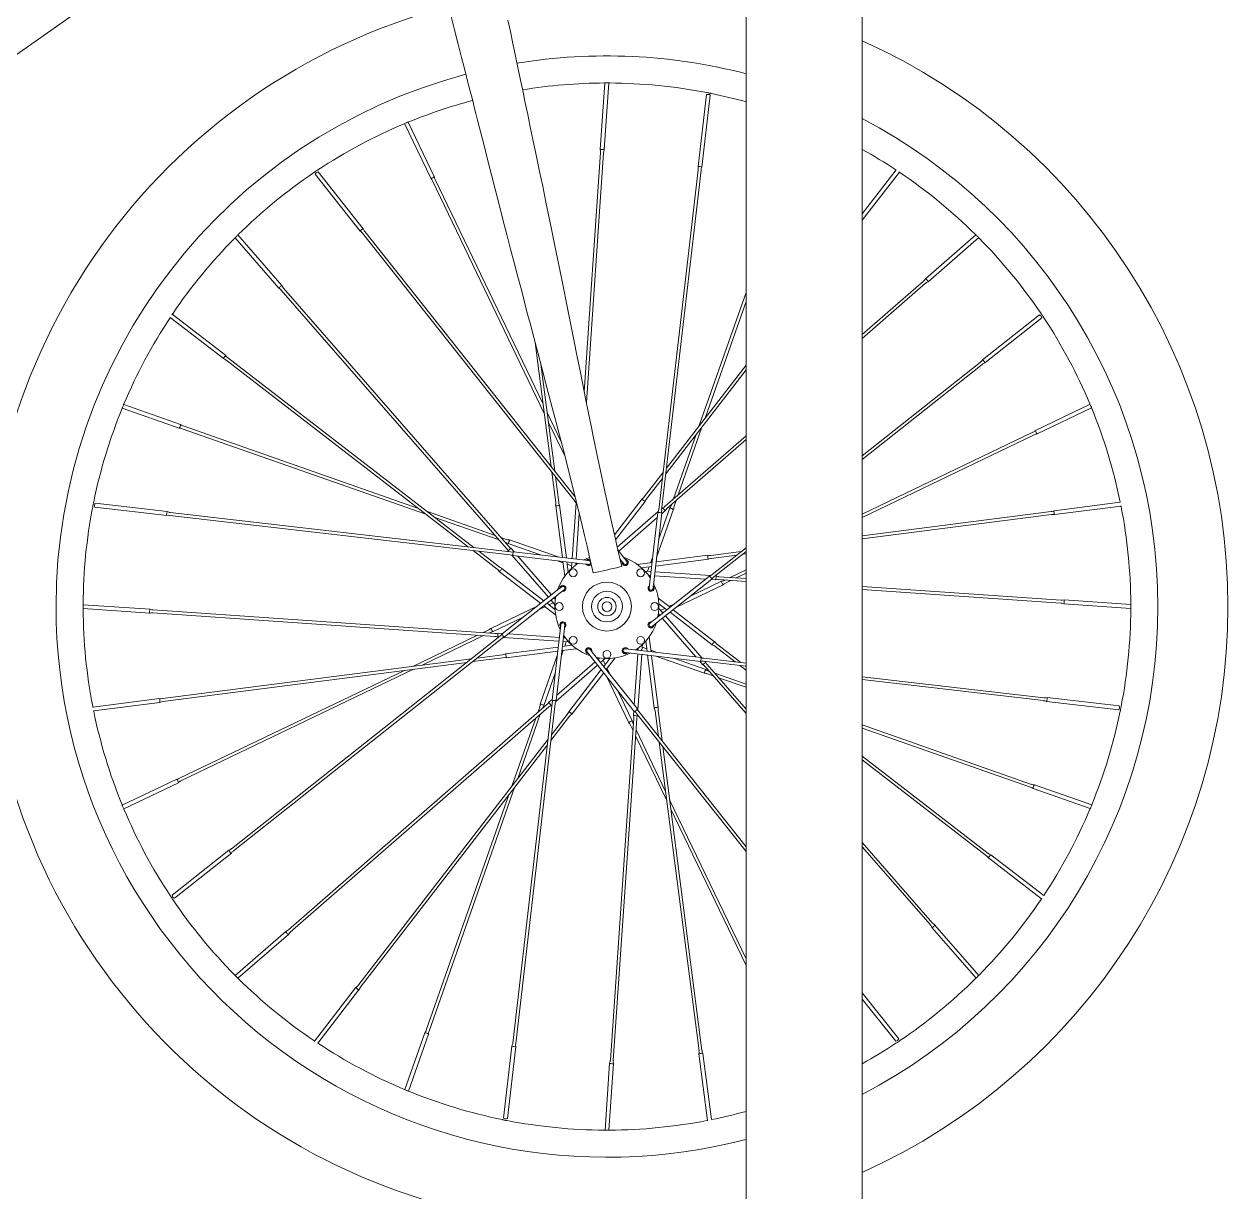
# Model space of a CAD drawing. Header units: inches. Extents: x -8 to 544, y 1 to 138.
# Drawn here: x 395.29 to 419.86, y 94.67 to 118.52 of the extents above; entities that cross this region are included whole.
import ezdxf

# ---------------------------------------------------------------- set-up
doc = ezdxf.new("R2010")
doc.units = ezdxf.units.IN
doc.layers.add('ZANO_R', color=7, linetype='Continuous', lineweight=0)

msp = doc.modelspace()

# ---------------------------------------------------------------- linework, layer by layer
at = {"layer": 'ZANO_R'}
for p, q in [((410.02436, 125.29975), (410.02436, 94.0045)), ((412.39726, 94.0045), (412.39726, 125.29975)), ((385.9562, 111.42095), (398.71561, 120.41811)), ((407.14292, 117.31261), (407.04949, 115.9526)), ((407.12926, 115.94712), (407.22309, 117.31281)), ((409.21457, 117.0758), (409.04379, 115.60363)), ((409.12322, 115.59441), (409.294, 117.06658)), ((403.05286, 116.48171), (403.58781, 115.36806)), ((403.65989, 115.40269), (403.1266, 116.51288)), ((407.05522, 115.89025), (406.71981, 111.00829)), ((406.76462, 110.78567), (407.11505, 115.88614)), ((402.21005, 114.33667), (401.28982, 115.49841)), ((409.04661, 115.54118), (408.24128, 108.59905)), ((408.30085, 108.59214), (409.10618, 115.53427)), ((413.08652, 115.53605), (412.39726, 114.64286)), ((412.39726, 114.51197), (413.15359, 115.49208)), ((401.22714, 115.44876), (402.14737, 114.28702)), ((403.62354, 115.31677), (405.90565, 110.56596)), ((405.88126, 110.75525), (403.6776, 115.34274)), ((406.53686, 108.85816), (402.24052, 114.2821)), ((399.59481, 114.15135), (400.49042, 113.1236)), ((400.5507, 113.17614), (399.65136, 114.20817)), ((402.19351, 114.24486), (406.53289, 108.76658)), ((414.7156, 114.21065), (413.68785, 113.31505)), ((413.74039, 113.25477), (414.77242, 114.1541)), ((400.53856, 113.08357), (405.13777, 107.80576)), ((405.18298, 107.84516), (400.58377, 113.12297)), ((410.02436, 113.03344), (409.07011, 110.31493)), ((413.64782, 113.2669), (412.39726, 112.17714)), ((412.39726, 112.09759), (413.68722, 113.22169)), ((409.18671, 110.46602), (410.02436, 112.85237)), ((399.39705, 111.75309), (398.31339, 112.58934)), ((416.01301, 112.57832), (414.85127, 111.6581)), ((398.26942, 112.52227), (399.3482, 111.68979)), ((414.90092, 111.59542), (416.06267, 112.51564)), ((405.71895, 112.01469), (406.04586, 109.47802)), ((399.40325, 111.65994), (404.35896, 107.83571)), ((404.4745, 107.82231), (399.43988, 111.70742)), ((406.11807, 109.38685), (405.83689, 111.5687)), ((414.80911, 111.61195), (412.39726, 109.70151)), ((412.39726, 109.62501), (414.84635, 111.56494)), ((408.38656, 109.33097), (410.02436, 111.45335)), ((410.02436, 111.55152), (408.39996, 109.4465)), ((397.29024, 110.67169), (398.45598, 110.2625)), ((398.48246, 110.33795), (397.32085, 110.7457)), ((406.25244, 109.98253), (405.9639, 110.58322)), ((417.04596, 110.75261), (415.93231, 110.21765)), ((415.96694, 110.14557), (417.07665, 110.67864)), ((405.98829, 110.39393), (406.32888, 109.68491)), ((398.51751, 110.25149), (403.49053, 108.50586)), ((403.33944, 108.62246), (398.53737, 110.30808)), ((410.02436, 110.10933), (408.37001, 108.6677)), ((409.0069, 110.13485), (408.54561, 108.82071)), ((408.63718, 108.90051), (409.1235, 110.28595)), ((415.88102, 110.18193), (412.39726, 108.50845)), ((412.39726, 108.44192), (415.90699, 110.12787)), ((408.40941, 108.62248), (410.02436, 110.02979)), ((406.06072, 109.36267), (406.14055, 108.74323)), ((408.3289, 109.35442), (407.94734, 108.85997)), ((406.20003, 108.7509), (406.13294, 109.2715)), ((407.99482, 108.82333), (408.3155, 109.23889)), ((396.72967, 108.65032), (398.20184, 108.47954)), ((398.21105, 108.55897), (396.73888, 108.72975)), ((406.13854, 108.68065), (406.27477, 107.62353)), ((406.35662, 107.61403), (406.21784, 108.69087)), ((406.55337, 108.73166), (406.47564, 107.60023)), ((406.56337, 108.712), (406.5771, 108.69467)), ((407.90167, 108.81714), (407.33818, 108.08693)), ((407.36134, 107.98605), (407.96497, 108.76829)), ((408.19806, 107.61936), (408.54662, 108.61233)), ((408.47117, 108.63881), (408.2399, 107.97996)), ((408.31685, 108.63462), (408.30453, 108.62389)), ((408.50538, 108.70611), (408.50103, 108.69372)), ((408.55762, 108.67386), (408.59695, 108.78591)), ((417.66213, 108.75167), (416.31066, 108.57751)), ((416.32088, 108.4982), (417.67847, 108.67315)), ((398.26428, 108.48235), (405.20642, 107.67703)), ((405.21333, 107.7366), (398.27119, 108.54193)), ((404.90495, 108.07293), (403.51952, 108.55924)), ((403.67061, 108.44265), (404.98475, 107.98136)), ((406.55515, 107.591), (406.61914, 108.52237)), ((408.23107, 108.55988), (407.39668, 107.83277)), ((407.42576, 107.75205), (408.21249, 108.43762)), ((408.22424, 108.53891), (408.05346, 107.06674)), ((408.13289, 107.05752), (408.30367, 108.52969)), ((408.30204, 108.51566), (408.36938, 108.57434)), ((416.25063, 108.55969), (412.39726, 108.0631)), ((412.39726, 108.00263), (416.2583, 108.50021)), ((405.1316, 107.99337), (405.01956, 108.0327)), ((405.09935, 107.94113), (405.11174, 107.93678)), ((405.16665, 107.90692), (405.8255, 107.67564)), ((406.1861, 107.63381), (405.19313, 107.98236)), ((404.45104, 107.76465), (404.9455, 107.38309)), ((404.98213, 107.43057), (404.56658, 107.75125)), ((405.17084, 107.7526), (405.18157, 107.74028)), ((405.28981, 107.73779), (405.23113, 107.80513)), ((405.24559, 107.66682), (405.99067, 106.81181)), ((405.26656, 107.65999), (406.73873, 107.48921)), ((406.74794, 107.56864), (405.27577, 107.73942)), ((406.05342, 106.86151), (405.36785, 107.64824)), ((407.54627, 107.59991), (407.41102, 107.77066)), ((408.11966, 107.63743), (408.07719, 107.51644)), ((409.2449, 107.66693), (408.18778, 107.53069)), ((409.92692, 107.74474), (409.30749, 107.66491)), ((409.31515, 107.60543), (409.83575, 107.67253)), ((410.02436, 107.82193), (409.33083, 107.27257)), ((409.36807, 107.22556), (410.02436, 107.74542)), ((409.9511, 107.68739), (410.02436, 107.69683)), ((405.89675, 106.73741), (405.03718, 107.40072)), ((406.16803, 107.55541), (406.28902, 107.51294)), ((406.2853, 107.54181), (406.32389, 107.24236)), ((406.39339, 107.32872), (406.36715, 107.53231)), ((406.37347, 107.4833), (406.46539, 107.45103)), ((406.47015, 107.52036), (406.46177, 107.39842)), ((406.54681, 107.46957), (406.54967, 107.51114)), ((406.58194, 107.49487), (406.54934, 107.50631)), ((406.76884, 107.56621), (406.78801, 107.57868)), ((407.45411, 107.58748), (407.48359, 107.55026)), ((408.10606, 107.52016), (407.80662, 107.48157)), ((407.89297, 107.41208), (408.09656, 107.43831)), ((408.04755, 107.432), (408.01528, 107.34008)), ((408.17828, 107.44885), (409.25512, 107.58762)), ((404.98833, 107.33742), (405.83216, 106.68625)), ((408.08461, 107.33531), (407.96267, 107.34369)), ((408.03382, 107.25865), (408.07539, 107.2558)), ((408.05912, 107.22353), (408.07056, 107.25613)), ((409.27626, 107.2421), (408.11451, 106.32188)), ((408.15525, 107.25031), (409.19632, 107.17878)), ((408.16416, 106.2592), (409.3259, 107.17942)), ((409.29591, 107.25209), (408.16448, 107.32983)), ((409.5215, 107.13814), (408.89209, 106.83579)), ((409.31483, 107.17064), (409.40394, 107.16452)), ((409.40942, 107.24429), (409.39312, 107.24541)), ((409.46629, 107.17025), (410.02436, 107.13191)), ((410.02436, 107.19203), (409.4704, 107.23009)), ((409.59328, 107.16153), (409.58145, 107.15584)), ((409.60742, 107.10179), (409.71446, 107.1532)), ((410.02436, 107.3686), (409.70277, 107.21412)), ((409.82394, 107.2058), (410.02436, 107.30207)), ((406.20555, 106.98202), (405.04381, 106.0618)), ((405.09346, 105.99912), (406.2552, 106.91934)), ((408.60753, 106.61039), (409.55613, 107.06606)), ((416.4545, 106.75024), (412.39726, 107.029)), ((412.39726, 106.96888), (416.45039, 106.69041)), ((397.85834, 106.56501), (396.49265, 106.65884)), ((406.12449, 106.56166), (405.96198, 106.68707)), ((406.0011, 106.65688), (406.08891, 106.69906)), ((406.04326, 106.75146), (406.12356, 106.6593)), ((406.13338, 106.76975), (406.10601, 106.80116)), ((406.14033, 106.81247), (406.10919, 106.79751)), ((408.47233, 106.6053), (408.2333, 106.78975)), ((408.24522, 106.67955), (408.40774, 106.55414)), ((408.56487, 106.67861), (408.44928, 106.62308)), ((416.51138, 106.67621), (417.87706, 106.58238)), ((417.87686, 106.66254), (416.51686, 106.75598)), ((396.49285, 106.57867), (397.85286, 106.48523)), ((397.91521, 106.49097), (404.89931, 106.01113)), ((404.90342, 106.07096), (397.91932, 106.5508)), ((405.76219, 106.63082), (404.81359, 106.17515)), ((404.84821, 106.10308), (405.47763, 106.40542)), ((405.80485, 106.56261), (405.92043, 106.61813)), ((405.89739, 106.63591), (406.13641, 106.45146)), ((408.22938, 106.42874), (408.26053, 106.4437)), ((408.23633, 106.47146), (408.26371, 106.44005)), ((408.32646, 106.48976), (408.24615, 106.58191)), ((408.36861, 106.58433), (408.2808, 106.54215)), ((409.12413, 105.57439), (408.37905, 106.42941)), ((408.47297, 106.5038), (409.33254, 105.84049)), ((409.38139, 105.9038), (408.53756, 106.55496)), ((406.23683, 106.18369), (406.06605, 104.71152)), ((406.14548, 104.7023), (406.31626, 106.17448)), ((406.24202, 106.24767), (406.24313, 106.23801)), ((408.3163, 106.3797), (409.00187, 105.59298)), ((405.00165, 106.01565), (399.52337, 101.67627)), ((399.5606, 101.62926), (405.03889, 105.96864)), ((404.54578, 106.03542), (403.22225, 105.39964)), ((403.41153, 105.42404), (404.66695, 106.02709)), ((404.7623, 106.13943), (404.65526, 106.08801)), ((404.77643, 106.07968), (404.78827, 106.08537)), ((404.9603, 105.99692), (404.97659, 105.9958)), ((405.05489, 106.07057), (404.96578, 106.07669)), ((405.0738, 105.98912), (406.20524, 105.91139)), ((406.21446, 105.9909), (405.17339, 106.06243)), ((406.33589, 105.98256), (406.29433, 105.98542)), ((406.3106, 106.01769), (406.29915, 105.98508)), ((407.97633, 105.9125), (408.00257, 105.7089)), ((408.08441, 105.69941), (408.04582, 105.99885)), ((406.19143, 105.79237), (405.11459, 105.65359)), ((405.12481, 105.57429), (406.18194, 105.71052)), ((406.25005, 105.60378), (406.29252, 105.72477)), ((406.26366, 105.72105), (406.5631, 105.75964)), ((406.47675, 105.82914), (406.27315, 105.8029)), ((406.2851, 105.9059), (406.40705, 105.89752)), ((406.32217, 105.80921), (406.35443, 105.90114)), ((407.80635, 104.52921), (406.88613, 105.69095)), ((407.62177, 105.67258), (409.09395, 105.5018)), ((409.10316, 105.58123), (407.63099, 105.75201)), ((407.78778, 105.74635), (407.82038, 105.7349)), ((407.8229, 105.77164), (407.82005, 105.73007)), ((407.89957, 105.72085), (407.90794, 105.84279)), ((407.99625, 105.75791), (407.90433, 105.79018)), ((408.20168, 105.6858), (408.08069, 105.72827)), ((409.38758, 105.81064), (409.80314, 105.48996)), ((409.91867, 105.47656), (409.42422, 105.85812)), ((404.41861, 105.55382), (398.11142, 104.741)), ((398.11908, 104.68152), (404.32744, 105.48161)), ((404.4428, 105.49647), (405.06223, 105.5763)), ((405.05456, 105.63578), (404.53397, 105.56869)), ((406.17165, 105.62185), (405.8231, 104.62888)), ((406.13864, 104.68134), (406.99366, 105.42642)), ((406.94395, 105.48917), (406.15723, 104.8036)), ((406.82345, 105.6413), (407.74367, 104.47956)), ((406.99299, 105.57608), (407.00795, 105.54494)), ((407.03572, 105.56913), (407.0043, 105.54176)), ((407.05401, 105.47901), (407.14616, 105.55931)), ((407.14858, 105.43685), (407.1064, 105.52466)), ((407.2438, 105.56024), (407.11839, 105.39773)), ((407.16955, 105.33314), (407.354, 105.57216)), ((407.81456, 105.65021), (407.74303, 104.60914)), ((407.81634, 104.50955), (407.89408, 105.64099)), ((408.0131, 105.62718), (408.15187, 104.55034)), ((408.23118, 104.56056), (408.09494, 105.61769)), ((408.18361, 105.6074), (409.17658, 105.25885)), ((409.20307, 105.3343), (408.54421, 105.56557)), ((409.07991, 105.50343), (409.13859, 105.43608)), ((409.15639, 105.50462), (410.02436, 105.40393)), ((410.02436, 105.4643), (409.1633, 105.56419)), ((409.19887, 105.48862), (409.18814, 105.50093)), ((410.02436, 104.52612), (409.23195, 105.43545)), ((409.89522, 105.41891), (410.02436, 105.31925)), ((403.05022, 105.31701), (398.46272, 103.11335)), ((398.48869, 103.05929), (403.2395, 105.3414)), ((405.89855, 104.6024), (406.12982, 105.26125)), ((407.06805, 105.33249), (406.40474, 104.47293)), ((406.46805, 104.42408), (407.11921, 105.26791)), ((407.17464, 105.19793), (407.63031, 104.24934)), ((407.24286, 105.24059), (407.18733, 105.35618)), ((409.18673, 105.39605), (410.02436, 104.43483)), ((409.23811, 105.24784), (409.35016, 105.20851)), ((409.27036, 105.30008), (409.25798, 105.30443)), ((410.02436, 105.03541), (409.38497, 105.25985)), ((410.02436, 105.395), (410.01075, 105.4055)), ((416.10543, 104.75886), (412.39726, 105.18903)), ((409.46476, 105.16829), (410.02436, 104.97185)), ((412.39726, 105.12866), (416.09852, 104.69929)), ((398.04883, 104.74301), (396.69126, 104.56806)), ((406.06768, 104.72556), (406.00034, 104.66688)), ((407.70239, 104.28396), (407.40004, 104.91337)), ((416.15866, 104.68225), (417.63083, 104.51147)), ((417.64005, 104.5909), (416.16788, 104.76168)), ((396.70759, 104.48954), (398.05905, 104.66371)), ((405.9603, 104.61873), (400.6825, 100.01952)), ((400.7219, 99.97431), (405.9997, 104.57352)), ((406.06887, 104.64908), (405.26354, 97.70694)), ((405.32311, 97.70003), (406.12844, 104.64217)), ((405.81209, 104.56735), (405.77276, 104.45531)), ((405.86433, 104.5351), (405.86868, 104.54749)), ((406.05287, 104.60659), (406.06518, 104.61732)), ((407.73489, 104.49064), (407.72877, 104.40153)), ((407.78982, 104.4374), (410.02436, 101.61638)), ((410.02436, 101.71296), (407.83683, 104.47464)), ((408.16969, 104.49031), (408.23678, 103.96972)), ((408.30899, 103.87854), (408.22917, 104.49798)), ((405.73254, 104.3407), (405.24622, 102.95527)), ((405.36282, 103.10636), (405.82411, 104.4205)), ((406.04081, 103.88679), (406.42237, 104.38125)), ((406.37489, 104.41788), (406.05421, 104.00232)), ((407.73451, 104.33917), (407.25466, 97.35507)), ((407.3145, 97.35096), (407.79434, 104.33506)), ((407.66604, 104.19805), (407.71746, 104.09101)), ((407.72578, 104.21218), (407.7201, 104.22401)), ((407.80854, 104.39605), (407.80966, 104.41234)), ((415.85221, 102.98972), (412.39726, 104.20248)), ((407.77005, 103.98152), (408.40582, 102.658)), ((408.38143, 102.84728), (407.77837, 104.1027)), ((412.39726, 104.13892), (415.83235, 102.93313)), ((405.98316, 103.91025), (402.09805, 98.87563)), ((402.14553, 98.839), (405.96975, 103.79471)), ((408.25164, 103.85436), (409.06446, 97.54717)), ((409.12394, 97.55483), (408.32386, 103.76319)), ((414.96647, 101.58128), (412.39726, 103.56388)), ((412.39726, 103.48813), (414.92983, 101.5338)), ((398.40278, 103.09564), (397.29307, 102.56258)), ((397.32375, 102.48861), (398.4374, 103.02356)), ((417.07948, 102.56952), (415.91374, 102.97872)), ((405.18301, 102.77519), (403.49739, 97.97312)), ((403.55397, 97.95326), (405.29961, 102.92628)), ((415.88725, 102.90327), (417.04887, 102.49552)), ((410.02436, 99.42709), (408.46406, 102.67525)), ((408.48846, 102.48596), (410.02436, 99.28858)), ((413.83115, 100.15765), (412.39726, 101.80311)), ((399.46879, 101.64579), (398.30705, 100.72557)), ((398.3567, 100.66289), (399.51844, 101.58311)), ((412.39726, 101.71182), (413.78594, 100.11825)), ((414.97266, 101.48812), (416.05633, 100.65188)), ((416.1003, 100.71895), (415.02151, 101.55143)), ((413.81902, 100.06508), (414.71835, 99.03305)), ((414.77491, 99.08986), (413.8793, 100.11761)), ((400.62933, 99.98645), (399.5973, 99.08711)), ((399.65411, 99.03056), (400.68186, 99.92616)), ((402.05237, 98.8328), (401.21612, 97.74913)), ((401.2832, 97.70517), (402.11568, 98.78395)), ((413.14257, 97.79245), (412.39726, 98.73337)), ((412.39726, 98.60459), (413.07989, 97.7428)), ((403.46752, 97.91821), (403.05977, 96.7566)), ((403.13377, 96.72599), (403.54297, 97.89173)), ((405.2465, 97.6468), (405.07572, 96.17463)), ((405.15515, 96.16542), (405.32593, 97.63759)), ((409.06245, 97.48458), (409.2374, 96.12701)), ((409.31592, 96.14333), (409.14176, 97.4948)), ((407.24046, 97.29409), (407.14663, 95.92841)), ((407.22679, 95.92859), (407.32023, 97.28861)), ((407.23263, 95.92894), (407.23443, 95.92906))]:
    msp.add_line(p, q, dxfattribs=at)
at = {"layer": 'ZANO_R', "flags": 128}
for points in [[(403.99887, 118.69512), (404.07532, 118.39607), (404.1498, 118.10422), (404.21907, 117.8327), (404.28298, 117.58205), (404.34155, 117.35212), (404.39474, 117.14317), (404.43078, 117.00152), (404.46059, 116.8843), (404.48435, 116.79087), (404.51064, 116.68744), (404.54432, 116.55493), (404.5854, 116.39334), (404.66877, 116.06531), (404.74986, 115.74644), (404.82814, 115.43897), (404.90373, 115.14259), (404.98286, 114.83315), (405.06961, 114.49518), (405.14136, 114.21692), (405.21779, 113.92194), (405.29606, 113.62135), (405.36518, 113.35698), (405.42397, 113.13281), (405.47186, 112.95062), (405.51793, 112.77569), (405.56574, 112.59441), (405.61568, 112.40528), (405.69194, 112.11679), (405.77398, 111.80664), (405.86275, 111.47092), (405.96133, 111.09733), (406.06973, 110.68489), (406.14986, 110.37827), (406.21654, 110.1216), (406.26904, 109.91823), (406.3223, 109.71071), (406.38044, 109.48255), (406.44131, 109.24152), (406.50443, 108.98908), (406.54318, 108.83264), (406.58039, 108.68126), (406.6161, 108.53495), (406.6503, 108.39372), (406.68515, 108.24865), (406.72752, 108.0706), (406.7784, 107.85428), (406.83741, 107.5996), (406.90414, 107.30645)], [(407.48839, 107.44174), (407.40991, 107.7754), (407.34463, 108.05851), (407.29192, 108.29091), (407.25127, 108.47247), (407.21613, 108.63108), (407.17985, 108.79632), (407.14248, 108.96823), (407.07234, 109.29516), (407.00615, 109.60856), (406.94528, 109.90064), (406.9039, 110.10113), (406.86135, 110.30877), (406.80847, 110.56868), (406.7478, 110.86895), (406.68964, 111.15847), (406.63497, 111.43177), (406.58368, 111.68881), (406.50139, 112.10187), (406.42657, 112.4774), (406.35884, 112.81678), (406.2959, 113.13126), (406.26249, 113.29771), (406.22278, 113.49505), (406.17639, 113.72484), (406.12323, 113.98704), (406.06726, 114.2617), (406.0137, 114.52308), (405.94064, 114.87745), (405.87298, 115.20388), (405.81031, 115.50516), (405.74679, 115.8097), (405.68092, 116.12501), (405.61272, 116.45115), (405.56713, 116.66911), (405.5307, 116.84328), (405.50468, 116.9677), (405.48551, 117.05936), (405.45817, 117.19016), (405.42096, 117.36822), (405.37389, 117.59359), (405.31872, 117.85798), (405.2645, 118.11806), (405.21308, 118.36495), (405.16454, 118.59808)], [(407.13555, 117.31217), (407.13528, 117.31215), (407.14016, 117.31246), (407.15005, 117.31299), (407.16389, 117.31351), (407.1801, 117.31379), (407.19681, 117.31371), (407.21216, 117.31331), (407.22447, 117.31275), (407.23233, 117.31229), (407.23468, 117.31214)], [(409.22217, 117.11638), (409.22182, 117.11642), (409.22594, 117.11587), (409.23514, 117.11457), (409.24838, 117.11248), (409.26413, 117.10967), (409.28056, 117.10638), (409.29582, 117.10296), (409.30827, 117.09993), (409.31653, 117.09779), (409.31967, 117.09695), (409.3195, 117.09699)], [(407.0487, 115.95206), (407.05531, 115.91564), (407.05383, 115.89034)], [(407.04951, 115.95235), (407.04949, 115.9526), (407.05267, 115.95452), (407.06144, 115.95573), (407.07446, 115.95604), (407.08975, 115.95542), (407.10499, 115.95395), (407.11785, 115.95185), (407.12637, 115.94946), (407.12926, 115.94712), (407.12919, 115.94685)], [(407.11645, 115.88604), (407.118, 115.90908), (407.12986, 115.94658)], [(401.20388, 115.48288), (401.20361, 115.48267), (401.20714, 115.48537), (401.21477, 115.49109), (401.22576, 115.49907), (401.23896, 115.50826), (401.25291, 115.51752), (401.26604, 115.52583), (401.27683, 115.53238), (401.28396, 115.53657), (401.28652, 115.53805), (401.28647, 115.53802)], [(409.0842, 115.60503), (409.09934, 115.60281), (409.11208, 115.60001), (409.12046, 115.59706), (409.12322, 115.59441), (409.12313, 115.59412)], [(413.08367, 115.53777), (413.08453, 115.53728), (413.08655, 115.5361)], [(402.17495, 114.31659), (402.18723, 114.32573), (402.19821, 114.33275), (402.20622, 114.3366), (402.21005, 114.33667), (402.21019, 114.3364)], [(399.58953, 114.14539), (399.5912, 114.14729), (399.59648, 114.15322), (399.60485, 114.16237), (399.61548, 114.17357), (399.62727, 114.18546), (399.63888, 114.19667), (399.64897, 114.20602), (399.65629, 114.2126), (399.65988, 114.21576), (399.65966, 114.21556)], [(414.7098, 114.21579), (414.71118, 114.21458), (414.71677, 114.20962), (414.72566, 114.20151), (414.73673, 114.19104), (414.74861, 114.17931), (414.75993, 114.16763), (414.7695, 114.15734), (414.77637, 114.14971), (414.77987, 114.14574), (414.77978, 114.14584)], [(413.68691, 113.31522), (413.66583, 113.28479), (413.6469, 113.26795)], [(413.68769, 113.31485), (413.68785, 113.31505), (413.69146, 113.31415), (413.69851, 113.30881), (413.70794, 113.29982), (413.71832, 113.28856), (413.72805, 113.27675), (413.73566, 113.26618), (413.73999, 113.25846), (413.74039, 113.25477), (413.74014, 113.25462)], [(400.49024, 113.12266), (400.52067, 113.10158), (400.53752, 113.08265)], [(400.49061, 113.12344), (400.49042, 113.1236), (400.49131, 113.12721), (400.49666, 113.13426), (400.50565, 113.14369), (400.5169, 113.15406), (400.52872, 113.1638), (400.53929, 113.17141), (400.54701, 113.17574), (400.5507, 113.17614), (400.55085, 113.17589)], [(400.58483, 113.12389), (400.56964, 113.14128), (400.55151, 113.17617)], [(413.68814, 113.22063), (413.70553, 113.23583), (413.74043, 113.25395)], [(398.30618, 112.5794), (398.31401, 112.59021), (398.31988, 112.59804), (398.32275, 112.60179), (398.32256, 112.60155)], [(416.04698, 112.60177), (416.04802, 112.60042), (416.05248, 112.59454), (416.05958, 112.58491), (416.06837, 112.57252), (416.07774, 112.55871), (416.08658, 112.54503), (416.09399, 112.53303), (416.09928, 112.52414), (416.10199, 112.51948), (416.10195, 112.51956)], [(398.26744, 112.51899), (398.26876, 112.52127), (398.26937, 112.5223)], [(399.34817, 111.68885), (399.38218, 111.67411), (399.40241, 111.65882)], [(399.44074, 111.70853), (399.42244, 111.72261), (399.39787, 111.75325)], [(414.88084, 111.63051), (414.88998, 111.61823), (414.897, 111.60725), (414.90085, 111.59924), (414.90092, 111.59542), (414.90065, 111.59527)], [(397.28811, 110.66607), (397.28806, 110.66591), (397.28909, 110.66893), (397.29187, 110.67691), (397.29625, 110.68892), (397.3019, 110.70353), (397.30828, 110.71903), (397.31468, 110.73366), (397.32031, 110.74585), (397.32436, 110.7543), (397.32623, 110.75809), (397.32607, 110.75777)], [(407.94623, 108.86083), (407.93216, 108.84252), (407.90147, 108.81793)], [(396.68904, 108.65758), (396.68934, 108.65982), (396.69041, 108.66752), (396.69225, 108.67964), (396.69485, 108.6948), (396.69803, 108.71122), (396.70145, 108.72703), (396.70466, 108.74052), (396.70713, 108.75022), (396.70841, 108.75502), (396.70835, 108.75478)], [(406.13916, 108.74306), (406.14214, 108.72016), (406.13784, 108.68107)], [(406.21777, 108.69111), (406.21784, 108.69087), (406.2151, 108.68837), (406.20673, 108.68547), (406.19402, 108.68262), (406.1789, 108.68024), (406.16367, 108.67871), (406.15065, 108.67824), (406.14183, 108.67893), (406.13854, 108.68065), (406.13855, 108.68094)], [(406.21851, 108.69156), (406.2049, 108.72599), (406.20141, 108.75109)], [(406.56989, 108.72263), (406.56432, 108.71571), (406.56337, 108.712)], [(407.96509, 108.76851), (407.96497, 108.76829), (407.96126, 108.76846), (407.9533, 108.77233), (407.94229, 108.7793), (407.92992, 108.78831), (407.91807, 108.79799), (407.90854, 108.80687), (407.90278, 108.81359), (407.90167, 108.81714), (407.90188, 108.81733)], [(407.96593, 108.7683), (407.98065, 108.80227), (407.99593, 108.82249)], [(408.36909, 108.66875), (408.35171, 108.65356), (408.31685, 108.63546)], [(408.37029, 108.57412), (408.3914, 108.6046), (408.41035, 108.62145)], [(408.50689, 108.61987), (408.4926, 108.62537), (408.4808, 108.6309), (408.47327, 108.63562), (408.47117, 108.63881), (408.47131, 108.63908)], [(417.66125, 108.75521), (417.6618, 108.75317), (417.66219, 108.75168)], [(417.67685, 108.68324), (417.67852, 108.67289), (417.67996, 108.66291), (417.68063, 108.65787), (417.68061, 108.65808)], [(398.20044, 108.51995), (398.20266, 108.53509), (398.20546, 108.54783), (398.2084, 108.55621), (398.21105, 108.55897), (398.21135, 108.55888)], [(416.31002, 108.57819), (416.27555, 108.56456), (416.25043, 108.56107)], [(416.25849, 108.49882), (416.28137, 108.50181), (416.32042, 108.49751)], [(405.1856, 107.94264), (405.1801, 107.92835), (405.17456, 107.91655), (405.16984, 107.90902), (405.16665, 107.90692), (405.16638, 107.90706)], [(405.13671, 107.80483), (405.15191, 107.78746), (405.17001, 107.7526)], [(405.23134, 107.80604), (405.20087, 107.82715), (405.18402, 107.8461)], [(409.25537, 107.58769), (409.25512, 107.58762), (409.25262, 107.59037), (409.24972, 107.59873), (409.24687, 107.61144), (409.24449, 107.62656), (409.24296, 107.64179), (409.2425, 107.65481), (409.24318, 107.66364), (409.2449, 107.66693), (409.24519, 107.66691)], [(409.30731, 107.66631), (409.28441, 107.66332), (409.24532, 107.66762)], [(404.94464, 107.38198), (404.96294, 107.3679), (404.98754, 107.33722)], [(405.03716, 107.40168), (405.0032, 107.4164), (404.98298, 107.43168)], [(405.03695, 107.40084), (405.03718, 107.40072), (405.037, 107.39701), (405.03314, 107.38905), (405.02617, 107.37804), (405.01716, 107.36567), (405.00747, 107.35382), (404.9986, 107.34428), (404.99187, 107.33853), (404.98833, 107.33742), (404.98813, 107.33763)], [(406.71409, 107.57256), (406.77145, 107.59884), (406.83171, 107.62217)], [(406.73873, 107.48921), (406.75152, 107.48772), (406.76413, 107.48626), (406.77599, 107.48488), (406.78655, 107.48366), (406.79531, 107.48264), (406.80187, 107.48188), (406.80593, 107.48141), (406.80731, 107.48125)], [(406.81652, 107.56068), (406.81515, 107.56084), (406.81108, 107.56131), (406.80452, 107.56207), (406.79576, 107.56309), (406.78521, 107.56431), (406.77335, 107.56569), (406.76073, 107.56715), (406.74794, 107.56864)], [(407.48322, 107.44054), (407.48513, 107.44057), (407.44528, 107.43031)], [(407.48359, 107.55026), (407.49158, 107.54017), (407.49947, 107.53021), (407.50688, 107.52085), (407.51348, 107.51253), (407.51896, 107.50561), (407.52306, 107.50043), (407.5256, 107.49723), (407.52646, 107.49614)], [(407.58914, 107.54579), (407.58828, 107.54688), (407.58574, 107.55008), (407.58164, 107.55526), (407.57616, 107.56218), (407.56956, 107.5705), (407.56215, 107.57986), (407.55426, 107.58982), (407.54627, 107.59991)], [(409.25581, 107.58695), (409.29024, 107.60056), (409.31534, 107.60405)], [(409.40443, 107.16372), (409.4409, 107.17035), (409.46622, 107.16886)], [(409.47049, 107.23149), (409.44746, 107.23303), (409.41001, 107.24488)], [(409.53336, 107.09948), (409.52715, 107.11347), (409.52272, 107.12573), (409.52074, 107.13439), (409.5215, 107.13814), (409.5218, 107.13822)], [(406.25967, 107.02489), (406.25859, 107.02403), (406.25538, 107.02149), (406.2502, 107.01738), (406.24329, 107.01191), (406.23496, 107.00531), (406.2256, 106.9979), (406.21565, 106.99001), (406.20555, 106.98202)], [(406.2552, 106.91934), (406.2653, 106.92733), (406.27525, 106.93522), (406.28461, 106.94263), (406.29294, 106.94923), (406.29985, 106.9547), (406.30503, 106.95881), (406.30824, 106.96135), (406.30932, 106.96221)], [(408.04716, 107.01241), (408.04597, 107.0098), (408.04274, 106.99355)], [(408.05346, 107.06674), (408.05197, 107.05395), (408.05051, 107.04133), (408.04913, 107.02947), (408.04791, 107.01892), (408.04689, 107.01016), (408.04613, 107.00359), (408.04566, 106.99953), (408.0455, 106.99815)], [(408.12493, 106.98894), (408.12509, 106.99032), (408.12556, 106.99438), (408.12632, 107.00094), (408.12734, 107.00971), (408.12856, 107.02026), (408.12994, 107.03212), (408.1314, 107.04473), (408.13289, 107.05752)], [(396.4933, 106.57123), (396.49332, 106.5709), (396.49303, 106.57539), (396.49251, 106.58496), (396.49198, 106.59856), (396.49168, 106.61466), (396.49173, 106.6314), (396.49212, 106.64691), (396.49267, 106.65948), (396.49315, 106.66769), (396.49334, 106.67058), (396.49333, 106.67055)], [(416.4503, 106.68901), (416.47333, 106.68747), (416.51083, 106.6756)], [(416.51631, 106.75677), (416.47989, 106.75015), (416.45459, 106.75164)], [(416.5166, 106.75596), (416.51686, 106.75598), (416.51877, 106.7528), (416.51998, 106.74403), (416.52029, 106.731), (416.51967, 106.71571), (416.5182, 106.70048), (416.5161, 106.68762), (416.51371, 106.6791), (416.51138, 106.67621), (416.5111, 106.67628)], [(417.87643, 106.66988), (417.87642, 106.67002), (417.87675, 106.66477), (417.87728, 106.65455), (417.87779, 106.64049), (417.87805, 106.62418), (417.87794, 106.60751), (417.87752, 106.59231), (417.87697, 106.58028), (417.87652, 106.57278), (417.8764, 106.57094)], [(397.85311, 106.48526), (397.85286, 106.48523), (397.85094, 106.48842), (397.84974, 106.49719), (397.84942, 106.51021), (397.85005, 106.5255), (397.85152, 106.54074), (397.85361, 106.5536), (397.85601, 106.56212), (397.85834, 106.56501), (397.85862, 106.56494)], [(397.8534, 106.48445), (397.88983, 106.49106), (397.91513, 106.48958)], [(397.91942, 106.5522), (397.89638, 106.55375), (397.85889, 106.56561)], [(406.24478, 106.25227), (406.24462, 106.2509), (406.24415, 106.24683), (406.24339, 106.24027), (406.24238, 106.23151), (406.24115, 106.22095), (406.23978, 106.2091), (406.23831, 106.19648), (406.23683, 106.18369)], [(406.31626, 106.17448), (406.31774, 106.18727), (406.3192, 106.19988), (406.32058, 106.21174), (406.3218, 106.22229), (406.32282, 106.23106), (406.32358, 106.23762), (406.32405, 106.24168), (406.32421, 106.24306)], [(408.11451, 106.32188), (408.10442, 106.31388), (408.09446, 106.306), (408.08511, 106.29858), (408.07678, 106.29199), (408.06986, 106.28651), (408.06468, 106.28241), (408.06148, 106.27987), (408.06039, 106.27901)], [(408.11004, 106.21633), (408.11113, 106.21719), (408.11433, 106.21973), (408.11951, 106.22383), (408.12643, 106.22931), (408.13476, 106.2359), (408.14411, 106.24331), (408.15407, 106.2512), (408.16416, 106.2592)], [(404.83635, 106.14173), (404.84256, 106.12774), (404.847, 106.11548), (404.84898, 106.10682), (404.84821, 106.10308), (404.84792, 106.10299)], [(404.89923, 106.00973), (404.92226, 106.00818), (404.9597, 105.99633)], [(404.96528, 106.07749), (404.92881, 106.07087), (404.9035, 106.07235)], [(406.78058, 105.69542), (406.78144, 105.69434), (406.78398, 105.69113), (406.78808, 105.68595), (406.79356, 105.67904), (406.80015, 105.67071), (406.80757, 105.66135), (406.81545, 105.6514), (406.82345, 105.6413)], [(406.88613, 105.69095), (406.87813, 105.70104), (406.87025, 105.711), (406.86283, 105.72036), (406.85624, 105.72869), (406.85076, 105.7356), (406.84666, 105.74078), (406.84412, 105.74399), (406.84326, 105.74507)], [(407.55319, 105.68053), (407.55457, 105.68037), (407.55863, 105.6799), (407.5652, 105.67914), (407.57396, 105.67812), (407.58451, 105.6769), (407.59637, 105.67552), (407.60898, 105.67406), (407.62177, 105.67258)], [(407.63099, 105.75201), (407.6182, 105.75349), (407.60558, 105.75495), (407.59372, 105.75633), (407.58317, 105.75755), (407.57441, 105.75857), (407.56784, 105.75933), (407.56378, 105.7598), (407.56241, 105.75996)], [(409.33276, 105.84037), (409.33254, 105.84049), (409.33271, 105.8442), (409.33658, 105.85217), (409.34355, 105.86317), (409.35256, 105.87554), (409.36224, 105.8874), (409.37112, 105.89693), (409.37784, 105.90269), (409.38139, 105.9038), (409.38158, 105.90358)], [(409.33255, 105.83953), (409.36652, 105.82481), (409.38674, 105.80953)], [(409.42508, 105.85923), (409.40678, 105.87331), (409.38218, 105.90399)], [(405.1139, 105.65426), (405.07948, 105.64065), (405.05438, 105.63716)], [(405.06241, 105.57491), (405.08531, 105.57789), (405.1244, 105.57359)], [(405.11435, 105.65352), (405.11459, 105.65359), (405.11709, 105.65085), (405.11999, 105.64248), (405.12285, 105.62977), (405.12522, 105.61465), (405.12676, 105.59942), (405.12722, 105.5864), (405.12654, 105.57758), (405.12481, 105.57429), (405.12453, 105.5743)], [(407.18486, 105.55861), (407.0638, 105.56553), (406.97425, 105.5797)], [(409.13837, 105.43517), (409.16885, 105.41407), (409.1857, 105.39512)], [(409.233, 105.43638), (409.21781, 105.45376), (409.19971, 105.48861)], [(409.18412, 105.29858), (409.18962, 105.31286), (409.19515, 105.32466), (409.19987, 105.33219), (409.20307, 105.3343), (409.20334, 105.33415)], [(398.11123, 104.74239), (398.08834, 104.73941), (398.0493, 104.7437)], [(398.05969, 104.66302), (398.09417, 104.67665), (398.11928, 104.68014)], [(416.16928, 104.72127), (416.16706, 104.70612), (416.16426, 104.69339), (416.16131, 104.685), (416.15866, 104.68225), (416.15837, 104.68233)], [(396.70834, 104.48645), (396.70838, 104.48631), (396.70752, 104.48953)], [(405.86283, 104.62135), (405.87711, 104.61585), (405.88892, 104.61031), (405.89644, 104.60559), (405.89855, 104.6024), (405.8984, 104.60213)], [(405.99942, 104.66709), (405.97832, 104.63662), (405.95937, 104.61977)], [(406.00063, 104.57246), (406.01801, 104.58765), (406.05286, 104.60576)], [(406.40378, 104.47291), (406.38906, 104.43895), (406.37378, 104.41873)], [(406.40462, 104.4727), (406.40474, 104.47293), (406.40845, 104.47275), (406.41642, 104.46889), (406.42742, 104.46192), (406.43979, 104.45291), (406.45165, 104.44322), (406.46118, 104.43434), (406.46694, 104.42762), (406.46805, 104.42408), (406.46783, 104.42388)], [(408.1512, 104.54965), (408.16481, 104.51523), (408.1683, 104.49013)], [(408.15194, 104.5501), (408.15187, 104.55034), (408.15462, 104.55284), (408.16298, 104.55574), (408.17569, 104.5586), (408.19081, 104.56097), (408.20604, 104.56251), (408.21906, 104.56297), (408.22789, 104.56229), (408.23118, 104.56056), (408.23116, 104.56028)], [(408.23056, 104.49816), (408.22757, 104.52105), (408.23187, 104.56014)], [(417.68063, 104.58329), (417.68067, 104.58364), (417.68012, 104.57952), (417.67882, 104.57033), (417.67673, 104.55709), (417.67393, 104.54134), (417.67063, 104.52491), (417.66721, 104.50964), (417.66418, 104.49719), (417.66204, 104.48894), (417.6612, 104.48579), (417.66124, 104.48596)], [(406.42348, 104.38039), (406.43756, 104.39869), (406.46824, 104.42329)], [(407.66373, 104.2721), (407.67772, 104.27831), (407.68998, 104.28274), (407.69864, 104.28473), (407.70239, 104.28396), (407.70247, 104.28367)], [(407.72797, 104.40103), (407.7346, 104.36456), (407.73311, 104.33925)], [(407.79574, 104.33498), (407.79728, 104.358), (407.80913, 104.39545)], [(397.32628, 102.48302), (397.32511, 102.48538), (397.32162, 102.49259), (397.31636, 102.50386), (397.31007, 102.51801), (397.3036, 102.53345), (397.2977, 102.54845), (397.29294, 102.56131), (397.28968, 102.57054), (397.28816, 102.575), (397.28826, 102.57471)], [(417.08156, 102.575), (417.08164, 102.57526), (417.0805, 102.57189), (417.0776, 102.56362), (417.07313, 102.55139), (417.06741, 102.53666), (417.061, 102.52116), (417.05463, 102.50665), (417.04908, 102.49467), (417.04516, 102.48651), (417.04345, 102.48305), (417.0436, 102.48335)], [(399.48888, 101.6107), (399.47974, 101.62298), (399.47271, 101.63396), (399.46887, 101.64197), (399.46879, 101.64579), (399.46906, 101.64594)], [(414.92898, 101.53268), (414.94727, 101.51861), (414.97184, 101.48796)], [(415.02155, 101.55236), (414.98753, 101.5671), (414.9673, 101.58239)], [(398.32286, 100.63927), (398.32142, 100.64115), (398.31669, 100.6474), (398.3094, 100.65732), (398.30051, 100.6699), (398.29114, 100.68376), (398.2824, 100.69736), (398.27515, 100.70913), (398.27008, 100.71768), (398.26762, 100.72192), (398.26775, 100.72169)], [(416.10202, 100.72179), (416.10153, 100.72093), (416.10035, 100.71891)], [(400.68157, 100.02058), (400.66419, 100.00539), (400.62929, 99.98726)], [(413.78488, 100.11732), (413.80008, 100.09994), (413.8182, 100.06504)], [(413.8791, 100.11777), (413.8793, 100.11761), (413.87841, 100.11401), (413.87306, 100.10695), (413.86407, 100.09752), (413.85281, 100.08715), (413.841, 100.07742), (413.83043, 100.0698), (413.82271, 100.06547), (413.81902, 100.06508), (413.81887, 100.06532)], [(413.87947, 100.11855), (413.84904, 100.13963), (413.8322, 100.15857)], [(400.68202, 99.92636), (400.68186, 99.92616), (400.67826, 99.92706), (400.6712, 99.93241), (400.66177, 99.94139), (400.6514, 99.95265), (400.64167, 99.96446), (400.63405, 99.97504), (400.62972, 99.98276), (400.62933, 99.98645), (400.62957, 99.9866)], [(400.6828, 99.92599), (400.70388, 99.95642), (400.72282, 99.97326)], [(402.09693, 98.87648), (402.08286, 98.85819), (402.05221, 98.83362)], [(402.11661, 98.78392), (402.13136, 98.81793), (402.14664, 98.83816)], [(401.22444, 97.74312), (401.21673, 97.74868), (401.20835, 97.75493), (401.20396, 97.75828), (401.20398, 97.75826)], [(401.28617, 97.70337), (401.28484, 97.70414), (401.28316, 97.70512)], [(405.28552, 97.63619), (405.27037, 97.63841), (405.25764, 97.6412), (405.24926, 97.64415), (405.2465, 97.6468), (405.24658, 97.6471)], [(409.14244, 97.49544), (409.12882, 97.52992), (409.12532, 97.55503)], [(413.16574, 97.75826), (413.16576, 97.75828), (413.16139, 97.75495), (413.15304, 97.74872), (413.14151, 97.74041), (413.12804, 97.73112), (413.11413, 97.72197), (413.10135, 97.71395), (413.09117, 97.70782), (413.08488, 97.70414), (413.08327, 97.70321), (413.0853, 97.70438)], [(407.25326, 97.35517), (407.25172, 97.33213), (407.23986, 97.29464)], [(407.32102, 97.28915), (407.3144, 97.32558), (407.31589, 97.35088)], [(409.06307, 97.54698), (409.06606, 97.52409), (409.06176, 97.48505)], [(407.32021, 97.28886), (407.32023, 97.28861), (407.31705, 97.28669), (407.30828, 97.28549), (407.29525, 97.28517), (407.27996, 97.2858), (407.26473, 97.28727), (407.25187, 97.28936), (407.24335, 97.29176), (407.24046, 97.29409), (407.24053, 97.29437)], [(403.1389, 96.72403), (403.13875, 96.72408), (403.13326, 96.72596), (403.1232, 96.72954), (403.10974, 96.73458), (403.09447, 96.74066), (403.07918, 96.74715), (403.06555, 96.75329), (403.05502, 96.75825), (403.04873, 96.76131), (403.04735, 96.76199), (403.04931, 96.76102)], [(405.14763, 96.12483), (405.14796, 96.12478), (405.14413, 96.12529), (405.13519, 96.12656), (405.12213, 96.1286), (405.10647, 96.13137), (405.09003, 96.13466), (405.07465, 96.13807), (405.06202, 96.14114), (405.05351, 96.14334), (405.05008, 96.14426), (405.05034, 96.14419)], [(409.31901, 96.14409), (409.31916, 96.14413), (409.31593, 96.14327)]]:
    msp.add_lwpolyline(points, dxfattribs=at)
at = {"layer": 'ZANO_R'}
for centre, radius in [((406.49575, 107.30971), 0.08018), ((407.87396, 107.30971), 0.08018), ((407.18486, 106.62061), 0.49976), ((407.18486, 106.62061), 0.31422), ((406.21032, 106.62061), 0.08018), ((407.18486, 106.62061), 0.18741), ((407.18486, 106.62061), 0.09995), ((408.1594, 106.62061), 0.08018), ((406.49575, 105.9315), 0.08018), ((407.87396, 105.9315), 0.08018), ((407.18486, 105.64607), 0.08018)]:
    msp.add_circle(centre, radius, dxfattribs=at)
for centre, radius, start, end in [((407.18486, 106.62061), 12.67514, 104.775314, 264.472875), ((407.18486, 106.62061), 12.67514, 294.282151, 65.717849), ((407.18486, 106.62061), 11.24471, 75.373368, 99.397302), ((407.18486, 106.62061), 11.24471, 104.833114, 180), ((407.18486, 106.62061), 10.69164, 90.264081, 99.272477), ((407.18486, 106.62061), 10.69164, 79.014987, 89.732907), ((409.24231, 116.96795), 0.11136, 62.342715, 104.422985), ((407.18486, 106.62061), 10.69164, 74.598477, 78.483071), ((407.18486, 106.62061), 10.69164, 104.861062, 112.23536), ((407.18486, 106.62061), 10.69164, 112.764356, 123.482312), ((403.37759, 115.81215), 0.74434, 108.695459, 116.297989), ((407.18486, 106.62061), 11.24471, 297.615953, 62.384047), ((407.18486, 106.62061), 10.69164, 56.51493, 60.822198), ((401.31231, 115.40564), 0.09546, 103.623698, 153.142753), ((408.93526, 115.56927), 0.11351, 345.809082, 17.261921), ((409.06625, 115.55097), 0.05696, 71.634696, 113.212882), ((409.22481, 115.53482), 0.11751, 149.779084, 180.29713), ((412.78134, 114.98468), 0.62932, 52.348808, 54.669585), ((407.18486, 106.62061), 10.69164, 124.014563, 134.735671), ((403.58632, 115.46351), 0.09546, 270.896213, 320.419799), ((403.51423, 115.28095), 0.11371, 18.101447, 49.632921), ((403.77741, 115.40649), 0.11732, 182.147628, 212.589703), ((407.18486, 106.62061), 10.69164, 45.265965, 55.98604), ((402.20048, 114.26568), 0.05695, 116.631472, 158.214814), ((402.09492, 114.18599), 0.11352, 30.80853, 62.261271), ((402.32401, 114.36636), 0.1175, 194.777607, 225.299152), ((407.18486, 106.62061), 10.69164, 135.267179, 145.985758), ((407.18486, 106.62061), 10.69164, 34.015956, 44.735789), ((415.96989, 112.49315), 0.09546, 13.624144, 63.142699), ((407.18486, 106.62061), 10.69164, 146.517684, 157.234999), ((407.18486, 106.62061), 10.69164, 22.764711, 33.485853), ((399.31088, 111.75671), 0.07663, 299.149219, 329.691211), ((399.32286, 111.77222), 0.07662, 314.993088, 345.540326), ((414.75022, 111.71056), 0.11354, 300.811962, 332.257651), ((414.93062, 111.48144), 0.11751, 104.779039, 135.296868), ((414.82993, 111.60499), 0.05695, 26.629714, 68.216878), ((407.18486, 106.62061), 10.69164, 157.766986, 168.485611), ((416.3764, 110.42787), 0.74435, 18.700729, 26.302571), ((407.18486, 106.62061), 10.69164, 11.516527, 22.235809), ((398.37117, 110.33464), 0.11134, 319.614241, 1.701406), ((398.56286, 110.42372), 0.1173, 227.145121, 257.592503), ((398.46554, 110.14882), 0.11376, 63.108574, 94.625369), ((415.8452, 110.29122), 0.1137, 288.100054, 319.634765), ((415.97075, 110.02802), 0.11735, 92.152467, 122.584865), ((416.0433, 110.22661), 0.11134, 184.614507, 226.701504), ((407.18486, 106.62061), 10.69164, 169.016739, 179.732468), ((396.8375, 108.67806), 0.11135, 152.339521, 194.426179), ((406.44954, 108.68239), 0.11734, 14.876261, 45.311235), ((408.28358, 108.5656), 0.07662, 33.719455, 64.26745), ((408.38517, 108.71934), 0.11754, 317.058162, 347.567997), ((408.5363, 108.66863), 0.05695, 238.904877, 280.492863), ((408.66006, 108.62193), 0.11353, 153.086066, 184.534993), ((407.18486, 106.62061), 10.69164, 0.263916, 10.985974), ((398.25448, 108.502), 0.05695, 161.630153, 203.21618), ((398.23619, 108.37099), 0.11353, 75.811481, 107.259515), ((398.27065, 108.66057), 0.11752, 239.78036, 270.295855), ((408.25198, 108.43107), 0.11135, 62.340729, 104.424874), ((408.12286, 108.59844), 0.1173, 329.870855, 0.317112), ((408.41239, 108.56406), 0.1137, 165.825106, 197.359348), ((408.29645, 108.55082), 0.07662, 17.874046, 48.418353), ((416.38438, 108.55657), 0.07663, 164.147809, 194.690267), ((416.38687, 108.53713), 0.07662, 179.994869, 210.540918), ((405.08615, 107.82098), 0.11748, 47.050158, 77.576001), ((405.18353, 108.09579), 0.11352, 243.084226, 274.536296), ((405.13682, 107.97205), 0.05696, 328.910102, 10.486151), ((405.23987, 107.71932), 0.07662, 123.720658, 154.265155), ((405.25464, 107.73221), 0.07662, 107.873717, 138.419379), ((405.20701, 107.55857), 0.11734, 59.87561, 90.312111), ((405.2414, 107.84816), 0.11372, 255.82856, 287.355894), ((405.37439, 107.68773), 0.11135, 152.340388, 194.426146), ((407.18486, 106.62061), 1.062, 123.561761, 161.313644), ((406.81192, 107.52097), 0.06247, 213.174749, 326.420706), ((406.81192, 107.52097), 0.06247, 59.197092, 112.5), ((406.81192, 107.52097), 0.04248, 243.633007, 103.132853), ((406.81192, 107.52097), 0.03998, 263.38293, 83.38293), ((404.49824, 119.07462), 12.01145, 281.579694, 284.202655), ((407.5578, 107.52097), 0.06247, 168.174749, 88.59111), ((407.5578, 107.52097), 0.04248, 198.633007, 58.132853), ((407.18486, 106.62061), 1.062, 33.561761, 71.313644), ((407.5578, 107.52097), 0.03998, 218.38293, 38.38293), ((409.21962, 107.14623), 0.11135, 17.339721, 59.426202), ((409.24664, 107.35593), 0.11735, 284.876983, 315.310513), ((409.42712, 107.12681), 0.11375, 120.831413, 152.352778), ((409.33575, 107.19946), 0.07662, 332.87227, 3.4196), ((409.33709, 107.21901), 0.07662, 348.719169, 19.267407), ((409.51764, 107.25588), 0.11753, 272.057012, 302.56925), ((406.2845, 106.99355), 0.06247, 258.174749, 178.59111), ((406.2845, 106.99355), 0.04248, 288.633007, 148.132853), ((406.2845, 106.99355), 0.03998, 308.38293, 128.38293), ((408.08522, 106.99355), 0.06247, 123.174749, 43.59111), ((408.08522, 106.99355), 0.04248, 180, 13.132853), ((408.08522, 106.99355), 0.03998, 173.38293, 353.38293), ((407.18486, 106.62061), 1.062, 348.561761, 26.313644), ((409.58866, 107.11317), 0.05696, 193.910625, 235.485726), ((409.64314, 106.99262), 0.11355, 108.088234, 139.532522), ((407.18486, 106.62061), 1.062, 168.561761, 206.313644), ((407.18486, 106.62061), 11.24471, 180, 284.626632), ((407.18486, 106.62061), 10.69164, 180.264568, 190.983612), ((407.18486, 106.62061), 10.69164, 349.015094, 359.733685), ((404.72659, 106.24857), 0.11352, 288.084986, 319.535316), ((404.78106, 106.12804), 0.05696, 13.909091, 55.486787), ((406.2845, 106.24767), 0.06247, 303.174749, 223.59111), ((406.2845, 106.24767), 0.04248, 333.633007, 180), ((406.2845, 106.24767), 0.03998, 353.38293, 173.38293), ((407.18486, 106.62061), 1.062, 303.561761, 341.313644), ((408.08522, 106.24767), 0.06247, 78.174749, 358.59111), ((408.08522, 106.24767), 0.04248, 108.633007, 180), ((408.08522, 106.24767), 0.04248, 180, 328.132853), ((408.08522, 106.24767), 0.03998, 128.38293, 308.38293), ((404.85207, 105.98537), 0.1175, 92.052999, 122.57294), ((405.03262, 106.0222), 0.07662, 168.719265, 199.266539), ((405.03397, 106.04176), 0.07662, 152.873088, 183.419768), ((404.94262, 106.11439), 0.11373, 300.828649, 332.355938), ((405.12306, 105.88532), 0.11731, 104.87198, 135.314969), ((405.13659, 106.08428), 0.09546, 193.622583, 243.14308), ((407.18486, 106.62061), 1.062, 213.561761, 251.313644), ((406.81192, 105.72025), 0.06247, 348.174749, 268.59111), ((406.81192, 105.72025), 0.04248, 18.633007, 180), ((406.81192, 105.72025), 0.04248, 180, 238.132853), ((406.81192, 105.72025), 0.03998, 38.38293, 218.38293), ((407.18486, 106.62061), 1.062, 270, 296.313644), ((407.5578, 105.72025), 0.06247, 33.174749, 313.59111), ((407.5578, 105.72025), 0.04248, 63.633007, 180), ((407.5578, 105.72025), 0.04248, 180, 283.132853), ((407.5578, 105.72025), 0.03998, 83.38293, 263.38293), ((408.99532, 105.55349), 0.11135, 332.341108, 14.424567), ((409.12831, 105.39307), 0.11371, 75.826833, 107.357622), ((409.16269, 105.6826), 0.11729, 239.8689, 270.318541), ((409.11507, 105.50901), 0.07662, 287.874381, 318.418715), ((409.12986, 105.52188), 0.07661, 303.718843, 334.267243), ((409.23289, 105.26916), 0.05696, 148.909209, 190.487044), ((409.18619, 105.14542), 0.11352, 63.084735, 94.536055), ((409.28359, 105.4203), 0.11755, 227.059028, 257.567131), ((397.98284, 104.70408), 0.07662, 359.993508, 30.539286), ((397.98534, 104.68464), 0.07662, 344.148166, 14.692412), ((405.95733, 104.67715), 0.1137, 345.825593, 17.358854), ((406.11774, 104.81014), 0.11135, 242.33986, 284.426048), ((406.24688, 104.64277), 0.11732, 149.873347, 180.31469), ((416.09907, 104.58066), 0.11751, 59.778791, 90.297686), ((416.13352, 104.87019), 0.1135, 255.807485, 287.263245), ((416.11521, 104.73921), 0.05696, 341.637007, 23.210553), ((397.31241, 104.66348), 0.62846, 187.309907, 189.659571), ((407.18486, 106.62061), 10.69164, 191.51392, 202.23574), ((405.70967, 104.61928), 0.11352, 333.084553, 4.536505), ((405.83342, 104.57258), 0.05695, 58.905673, 100.490431), ((405.98453, 104.52188), 0.11752, 137.055562, 167.570597), ((406.07326, 104.69039), 0.07662, 197.873899, 228.418728), ((406.08614, 104.67562), 0.07662, 213.720589, 244.265688), ((407.71048, 104.58584), 0.11134, 287.339256, 329.426407), ((407.69109, 104.37838), 0.11371, 30.826048, 62.358912), ((407.92018, 104.55883), 0.11735, 194.877132, 225.310365), ((407.18486, 106.62061), 10.69164, 337.766237, 348.483156), ((417.54933, 104.56117), 0.09547, 328.623727, 18.141948), ((407.67743, 104.21681), 0.05696, 103.910682, 145.485537), ((407.5569, 104.16234), 0.11352, 18.084244, 49.536135), ((407.82009, 104.28782), 0.1175, 182.05242, 212.574119), ((407.76371, 104.46972), 0.07662, 242.874348, 273.418915), ((407.78326, 104.46838), 0.07662, 258.720094, 289.265445), ((398.34196, 103.02207), 0.09546, 0.896217, 50.419613), ((398.39897, 103.21316), 0.11731, 272.146972, 302.590408), ((398.52453, 102.94997), 0.11372, 108.103207, 139.631297), ((415.90417, 103.09236), 0.11373, 243.103946, 274.63043), ((415.98228, 102.91228), 0.09546, 135.896194, 185.41899), ((415.80687, 102.81752), 0.11727, 47.141182, 77.595538), ((407.18486, 106.62061), 10.69164, 202.767483, 213.485837), ((407.18486, 106.62061), 10.69164, 326.514758, 337.234616), ((399.43909, 101.75978), 0.11752, 284.780369, 315.295881), ((399.53979, 101.63623), 0.05696, 206.633309, 248.213399), ((399.61947, 101.53067), 0.11351, 120.808706, 152.261986), ((415.04686, 101.46898), 0.07663, 134.995141, 165.538221), ((415.05883, 101.48451), 0.07662, 119.146264, 149.693146), ((398.41334, 100.75876), 0.11134, 197.339578, 239.42638), ((407.18486, 106.62061), 10.69164, 214.01723, 224.735851), ((407.18486, 106.62061), 10.69164, 315.265382, 325.985936), ((415.5307, 101.03761), 0.65199, 322.389543, 324.629635), ((400.15016, 99.58591), 0.74464, 221.206526, 228.815292), ((414.2193, 99.58616), 0.74499, 311.208219, 318.813179), ((407.18486, 106.62061), 10.69164, 225.265494, 235.985851), ((402.03324, 98.75861), 0.07662, 44.993415, 75.539225), ((402.04876, 98.74663), 0.07662, 29.147834, 59.692741), ((407.18486, 106.62061), 10.69164, 304.014136, 314.7358), ((403.47082, 97.80691), 0.11135, 49.615359, 91.700626), ((403.38173, 97.99862), 0.11731, 317.146726, 347.590794), ((403.65664, 97.90129), 0.11375, 153.107076, 184.62761), ((407.18486, 106.62061), 10.69164, 236.515503, 247.235035), ((405.14492, 97.70639), 0.1175, 329.77747, 0.298745), ((405.30346, 97.69023), 0.05694, 251.629451, 293.218127), ((405.43447, 97.67194), 0.11353, 165.811477, 197.259525), ((407.18486, 106.62061), 10.69164, 299.177802, 303.484314), ((413.04671, 97.84908), 0.11134, 287.338994, 329.426668), ((409.10138, 97.41859), 0.07662, 89.99236, 120.540214), ((409.12083, 97.4211), 0.07662, 74.14788, 104.693525), ((407.18486, 106.62061), 10.69164, 247.764149, 258.483924), ((405.12741, 96.27325), 0.11134, 242.339005, 284.426598), ((407.18486, 106.62061), 10.69164, 259.015647, 269.735413), ((407.18486, 106.62061), 10.69164, 270.26433, 280.983744), ((409.142, 96.74815), 0.62845, 277.309271, 279.658646), ((407.18486, 106.62061), 10.69164, 281.513917, 285.401523), ((407.18486, 96.67221), 0.7448, 266.201188, 273.798131)]:
    msp.add_arc(centre, radius, start, end, dxfattribs=at)

doc.saveas('drawing.dxf')
